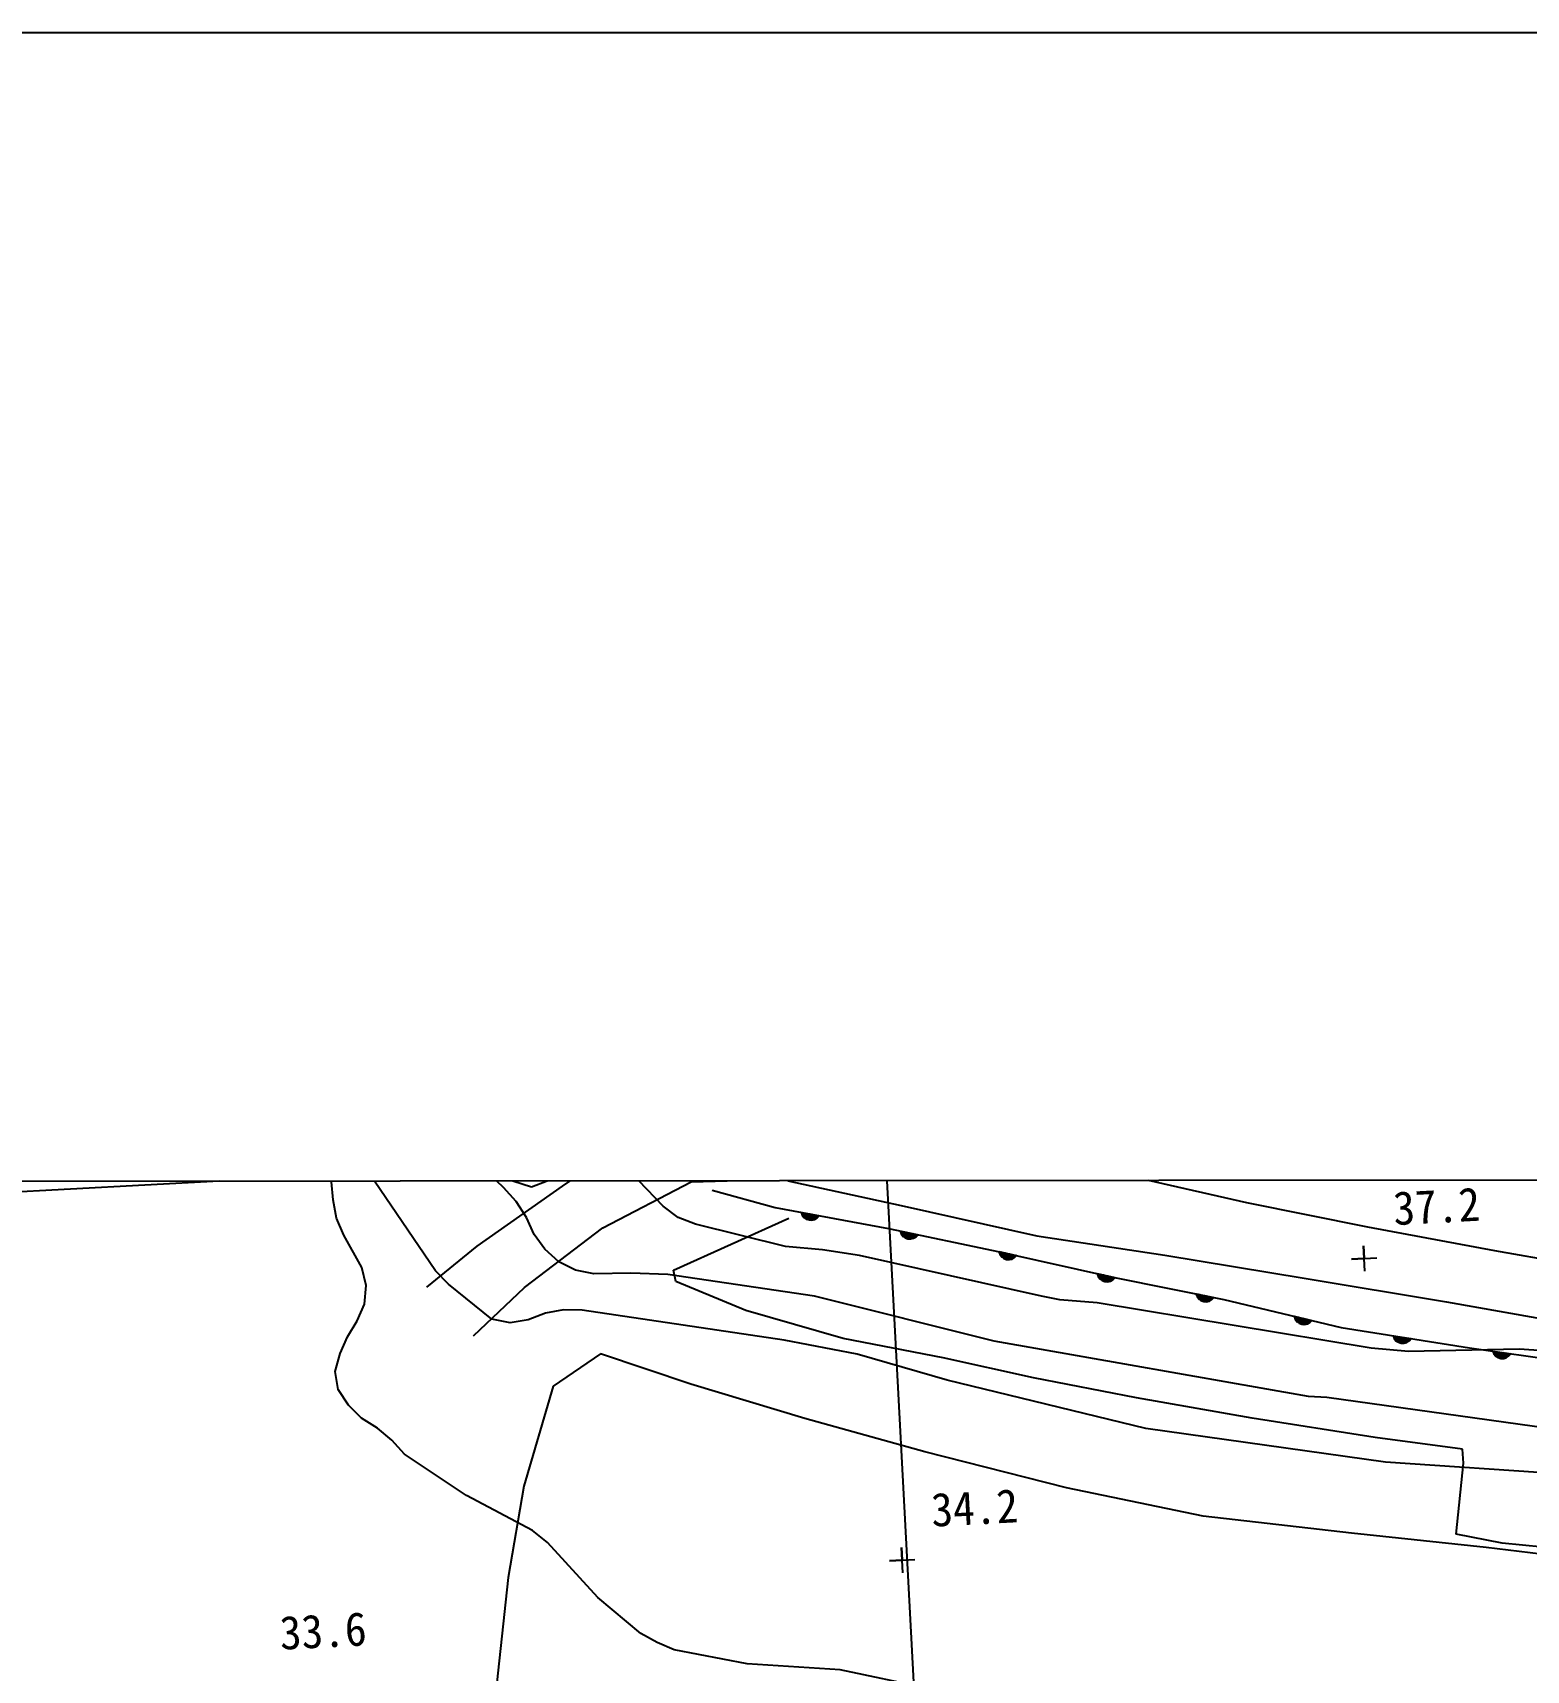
# Model space of a CAD drawing. Header units: millimetres. Extents: x 13158 to 13954, y 1103 to 1807.
# Drawn here: x 13513.9 to 13602.7, y 1521.5 to 1619.1 of the extents above; entities that cross this region are included whole.
import ezdxf
from ezdxf.xclip import XClip

# ---------------------------------------------------------------- set-up
doc = ezdxf.new("R2010")
doc.units = ezdxf.units.MM
doc.header["$LTSCALE"] = 10
doc.header["$MEASUREMENT"] = 0
doc.header["$XCLIPFRAME"] = 2
doc.layers.add('TX-PAPR', color=2, linetype='Continuous', plot=False)
doc.layers.add('TZ-BASE', color=253, linetype='Continuous')
doc.styles.get("Standard").update_dxf_attribs({"font": 'GulimChe.ttf'})

# ---------------------------------------------------------------- blocks, each defined once
blk = doc.blocks.new('JD-DGDHG')
at = {"layer": 'TZ-BASE'}
for p, q in [((319.221, 135.954), (337.8, -213.906)), ((532.889, 88.535), (-0.055, 60.233)), ((307.955, 78.295, 39.788), (303.128, 74.964, 39.788)), ((289.401, 75.229, 34), (289.572, 76.311, 34)), ((299.628, 74.886, 36), (297.988, 76.422, 36)), ((309.135, 73.765, 37), (306.81, 76.177, 37)), ((289.488, 74.139, 34), (289.401, 75.229, 34)), ((295.573, 69.919, 35), (291.834, 75.431, 35)), ((301.303, 74.904, 37.039), (299.21, 75.583, 37.039)), ((303.126, 75.623, 37.039), (301.303, 74.904, 37.039)), ((305.534, 72.488, 34.909), (310.795, 75.21, 34.909)), ((310.795, 75.21, 34.909), (316.127, 75.374, 34.909)), ((316.127, 75.374, 34.909), (323.304, 73.805, 34.909)), ((343.879, 73.975, 39.788), (336.96, 75.536, 39.788)), ((289.683, 73.062, 34), (289.488, 74.139, 34)), ((303.128, 74.964, 39.788), (298.037, 71.382, 39.788)), ((300.382, 74.055, 36), (299.628, 74.886, 36)), ((312.059, 74.73, 37.094), (315.805, 73.688, 37.094)), ((301.002, 73.099, 36), (300.382, 74.055, 36)), ((310.018, 73.095, 37), (309.135, 73.765, 37)), ((315.805, 73.688, 37.094), (322.543, 72.437, 37.094)), ((317.35, 73.401, 37.094), (318.412, 73.204, 37.094)), ((317.579, 73.05, 37.094), (317.357, 73.374, 37.094)), ((317.363, 73.354, 37.094), (317.415, 73.389, 37.094)), ((317.396, 73.268, 37.094), (317.54, 73.366, 37.094)), ((317.442, 73.19, 37.094), (317.665, 73.343, 37.094)), ((317.746, 72.966, 37.094), (317.461, 73.381, 37.094)), ((317.499, 73.12, 37.094), (317.79, 73.32, 37.094)), ((317.568, 73.058, 37.094), (317.915, 73.296, 37.094)), ((317.872, 72.941, 37.094), (317.587, 73.357, 37.094)), ((317.651, 73.006, 37.094), (318.04, 73.273, 37.094)), ((317.981, 72.942, 37.094), (317.712, 73.334, 37.094)), ((317.75, 72.965, 37.094), (318.166, 73.25, 37.094)), ((318.078, 72.96, 37.094), (317.837, 73.311, 37.094)), ((317.875, 72.941, 37.094), (318.291, 73.227, 37.094)), ((318.165, 72.992, 37.094), (317.962, 73.288, 37.094)), ((318.052, 72.953, 37.094), (318.408, 73.198, 37.094)), ((318.244, 73.035, 37.094), (318.087, 73.264, 37.094)), ((318.316, 73.091, 37.094), (318.212, 73.241, 37.094)), ((318.379, 73.158, 37.094), (318.337, 73.218, 37.094)), ((323.304, 73.805, 34.909), (331.386, 72.01, 34.909)), ((351.08, 72.519, 39.788), (343.879, 73.975, 39.788)), ((290.129, 72.05, 34), (289.683, 73.062, 34)), ((300.882, 68.919, 34.909), (305.534, 72.488, 34.909)), ((301.448, 72.087, 36), (301.002, 73.099, 36)), ((309.741, 69.96, 34.436), (316.611, 73.047, 34.436)), ((311.052, 72.7, 37), (310.018, 73.095, 37)), ((316.407, 71.365, 37), (311.052, 72.7, 37)), ((322.543, 72.437, 37.094), (329.148, 71.06, 37.094)), ((323.246, 72.29, 37.094), (324.304, 72.069, 37.094)), ((323.468, 71.934, 37.094), (323.252, 72.262, 37.094)), ((323.258, 72.242, 37.094), (323.311, 72.276, 37.094)), ((323.29, 72.155, 37.094), (323.435, 72.25, 37.094)), ((323.334, 72.076, 37.094), (323.56, 72.225, 37.094)), ((323.633, 71.846, 37.094), (323.357, 72.267, 37.094)), ((323.389, 72.005, 37.094), (323.684, 72.199, 37.094)), ((323.457, 71.942, 37.094), (323.809, 72.173, 37.094)), ((323.758, 71.818, 37.094), (323.482, 72.241, 37.094)), ((323.867, 71.817, 37.094), (323.606, 72.215, 37.094)), ((323.964, 71.833, 37.094), (323.731, 72.189, 37.094)), ((324.052, 71.863, 37.094), (323.855, 72.163, 37.094)), ((358.642, 71.104, 39.788), (351.08, 72.519, 39.788)), ((291.191, 70.119, 34), (290.129, 72.05, 34)), ((298.037, 71.382, 39.788), (295.051, 68.955, 39.788)), ((302.096, 71.208, 36), (301.448, 72.087, 36)), ((302.914, 70.458, 36), (302.096, 71.208, 36)), ((318.627, 71.176, 37), (316.407, 71.365, 37)), ((323.538, 71.888, 37.094), (323.934, 72.147, 37.094)), ((323.637, 71.845, 37.094), (324.058, 72.121, 37.094)), ((323.761, 71.818, 37.094), (324.183, 72.095, 37.094)), ((323.938, 71.827, 37.094), (324.3, 72.064, 37.094)), ((324.132, 71.905, 37.094), (323.98, 72.137, 37.094)), ((324.205, 71.958, 37.094), (324.105, 72.111, 37.094)), ((324.269, 72.024, 37.094), (324.229, 72.085, 37.094)), ((331.386, 72.01, 34.909), (338.993, 70.856, 34.909)), ((350.9, 69.904, 37.187), (350.82, 71.402, 37.187)), ((350.82, 71.402, 37.187), (350.86, 70.653, 37.187)), ((303.925, 69.95, 36), (302.914, 70.458, 36)), ((320.827, 70.839, 37), (318.627, 71.176, 37)), ((331.657, 68.402, 37), (320.827, 70.839, 37)), ((329.121, 71.066, 37.094), (330.175, 70.83, 37.094)), ((329.337, 70.707, 37.094), (329.126, 71.039, 37.094)), ((329.131, 71.018, 37.094), (329.185, 71.052, 37.094)), ((329.148, 71.06, 37.094), (335.991, 69.527, 37.094)), ((329.162, 70.931, 37.094), (329.309, 71.024, 37.094)), ((329.205, 70.852, 37.094), (329.433, 70.996, 37.094)), ((329.5, 70.617, 37.094), (329.231, 71.042, 37.094)), ((329.259, 70.78, 37.094), (329.557, 70.969, 37.094)), ((329.326, 70.715, 37.094), (329.681, 70.941, 37.094)), ((329.626, 70.587, 37.094), (329.355, 71.014, 37.094)), ((329.407, 70.66, 37.094), (329.806, 70.913, 37.094)), ((329.734, 70.584, 37.094), (329.479, 70.986, 37.094)), ((329.504, 70.615, 37.094), (329.93, 70.885, 37.094)), ((329.831, 70.599, 37.094), (329.604, 70.958, 37.094)), ((329.628, 70.587, 37.094), (330.054, 70.857, 37.094)), ((329.92, 70.627, 37.094), (329.728, 70.93, 37.094)), ((329.805, 70.593, 37.094), (330.17, 70.825, 37.094)), ((330.001, 70.668, 37.094), (329.852, 70.903, 37.094)), ((330.074, 70.721, 37.094), (329.976, 70.875, 37.094)), ((330.139, 70.785, 37.094), (330.1, 70.847, 37.094)), ((338.993, 70.856, 34.909), (347.282, 69.486, 34.909)), ((350.111, 70.613, 37.187), (351.609, 70.693, 37.187)), ((350.86, 70.653, 37.187), (350.111, 70.613, 37.187)), ((365.709, 69.853, 39.788), (358.642, 71.104, 39.788)), ((291.458, 69.049, 34), (291.191, 70.119, 34)), ((296.359, 69.128, 35), (295.573, 69.919, 35)), ((305.011, 69.743, 36), (303.925, 69.95, 36)), ((307.206, 69.772, 36), (305.011, 69.743, 36)), ((309.414, 69.693, 36), (307.206, 69.772, 36)), ((318.134, 68.409, 36), (309.414, 69.693, 36)), ((309.891, 69.28, 34.436), (309.741, 69.96, 34.436)), ((314.045, 67.552, 34.436), (309.891, 69.28, 34.436)), ((334.976, 69.754, 37.094), (336.029, 69.518, 37.094)), ((335.191, 69.395, 37.094), (334.981, 69.726, 37.094)), ((334.986, 69.706, 37.094), (335.039, 69.74, 37.094)), ((335.017, 69.619, 37.094), (335.164, 69.712, 37.094)), ((335.06, 69.539, 37.094), (335.288, 69.684, 37.094)), ((335.355, 69.305, 37.094), (335.086, 69.729, 37.094)), ((335.114, 69.467, 37.094), (335.412, 69.656, 37.094)), ((335.181, 69.403, 37.094), (335.536, 69.628, 37.094)), ((335.48, 69.275, 37.094), (335.21, 69.702, 37.094)), ((335.261, 69.348, 37.094), (335.66, 69.601, 37.094)), ((335.589, 69.272, 37.094), (335.334, 69.674, 37.094)), ((335.359, 69.303, 37.094), (335.785, 69.573, 37.094)), ((335.686, 69.286, 37.094), (335.458, 69.646, 37.094)), ((335.483, 69.275, 37.094), (335.909, 69.545, 37.094)), ((335.775, 69.315, 37.094), (335.583, 69.618, 37.094)), ((335.66, 69.281, 37.094), (336.025, 69.512, 37.094)), ((335.855, 69.356, 37.094), (335.707, 69.59, 37.094)), ((335.929, 69.408, 37.094), (335.831, 69.562, 37.094)), ((335.994, 69.473, 37.094), (335.955, 69.535, 37.094)), ((335.991, 69.527, 37.094), (342.517, 68.214, 37.094)), ((347.282, 69.486, 34.909), (355.761, 68.066, 34.909)), ((291.363, 67.939, 34), (291.458, 69.049, 34)), ((298.942, 67.04, 35), (296.359, 69.128, 35)), ((297.836, 66.045, 34.909), (300.882, 68.919, 34.909)), ((328.845, 65.738, 36), (318.134, 68.409, 36)), ((332.743, 68.196, 37), (331.657, 68.402, 37)), ((340.853, 68.549, 37.094), (341.911, 68.336, 37.094)), ((341.076, 68.194, 37.094), (340.859, 68.521, 37.094)), ((340.864, 68.501, 37.094), (340.917, 68.536, 37.094)), ((340.897, 68.414, 37.094), (341.042, 68.511, 37.094)), ((340.941, 68.336, 37.094), (341.166, 68.485, 37.094)), ((341.242, 68.108, 37.094), (340.963, 68.526, 37.094)), ((340.997, 68.265, 37.094), (341.291, 68.46, 37.094)), ((341.066, 68.202, 37.094), (341.416, 68.435, 37.094)), ((341.368, 68.081, 37.094), (341.088, 68.501, 37.094)), ((341.147, 68.149, 37.094), (341.541, 68.41, 37.094)), ((341.477, 68.08, 37.094), (341.213, 68.476, 37.094)), ((341.246, 68.106, 37.094), (341.666, 68.385, 37.094)), ((341.574, 68.096, 37.094), (341.338, 68.451, 37.094)), ((341.37, 68.08, 37.094), (341.79, 68.36, 37.094)), ((341.661, 68.127, 37.094), (341.463, 68.426, 37.094)), ((341.547, 68.09, 37.094), (341.907, 68.33, 37.094)), ((341.741, 68.169, 37.094), (341.587, 68.401, 37.094)), ((341.813, 68.224, 37.094), (341.712, 68.376, 37.094)), ((341.877, 68.29, 37.094), (341.837, 68.351, 37.094)), ((290.928, 66.937, 34), (291.363, 67.939, 34)), ((302.125, 67.4, 35), (301.108, 66.992, 35)), ((303.202, 67.595, 35), (302.125, 67.4, 35)), ((304.304, 67.574, 35), (303.202, 67.595, 35)), ((316.343, 65.788, 35), (304.304, 67.574, 35)), ((319.839, 65.9, 34.436), (314.045, 67.552, 34.436)), ((334.963, 68.008, 37), (332.743, 68.196, 37)), ((351.282, 65.314, 37), (334.963, 68.008, 37)), ((342.517, 68.214, 37.094), (349.484, 66.548, 37.094)), ((355.761, 68.066, 34.909), (363.091, 66.771, 34.909)), ((290.339, 65.991, 34), (290.928, 66.937, 34)), ((300.027, 66.833, 35), (298.942, 67.04, 35)), ((301.108, 66.992, 35), (300.027, 66.833, 35)), ((346.702, 67.214, 37.094), (347.752, 66.963, 37.094)), ((346.913, 66.851, 37.094), (346.707, 67.186, 37.094)), ((346.712, 67.165, 37.094), (346.766, 67.198, 37.094)), ((346.741, 67.078, 37.094), (346.889, 67.169, 37.094)), ((346.783, 66.998, 37.094), (347.013, 67.139, 37.094)), ((347.075, 66.759, 37.094), (346.812, 67.187, 37.094)), ((346.836, 66.925, 37.094), (347.137, 67.11, 37.094)), ((346.902, 66.86, 37.094), (347.261, 67.08, 37.094)), ((347.2, 66.727, 37.094), (346.936, 67.158, 37.094)), ((346.982, 66.803, 37.094), (347.385, 67.05, 37.094)), ((347.308, 66.723, 37.094), (347.059, 67.128, 37.094)), ((347.079, 66.757, 37.094), (347.508, 67.021, 37.094)), ((347.406, 66.736, 37.094), (347.183, 67.099, 37.094)), ((347.202, 66.727, 37.094), (347.632, 66.991, 37.094)), ((347.495, 66.763, 37.094), (347.307, 67.069, 37.094)), ((347.38, 66.731, 37.094), (347.748, 66.957, 37.094)), ((347.576, 66.803, 37.094), (347.431, 67.039, 37.094)), ((347.65, 66.854, 37.094), (347.554, 67.01, 37.094)), ((347.716, 66.918, 37.094), (347.678, 66.98, 37.094)), ((349.484, 66.548, 37.094), (357.134, 65.327, 37.094)), ((289.903, 64.988, 34), (290.339, 65.991, 34)), ((320.688, 64.961, 35), (316.343, 65.788, 35)), ((325.796, 64.743, 34.436), (319.839, 65.9, 34.436)), ((347.541, 62.434, 36), (328.845, 65.738, 36)), ((352.584, 66.053, 37.094), (353.65, 65.883, 37.094)), ((352.821, 65.708, 37.094), (352.591, 66.026, 37.094)), ((352.597, 66.006, 37.094), (352.648, 66.043, 37.094)), ((352.633, 65.921, 37.094), (352.774, 66.023, 37.094)), ((352.681, 65.844, 37.094), (352.9, 66.003, 37.094)), ((352.99, 65.628, 37.094), (352.695, 66.035, 37.094)), ((352.74, 65.775, 37.094), (353.025, 65.982, 37.094)), ((352.81, 65.715, 37.094), (353.151, 65.962, 37.094)), ((353.117, 65.606, 37.094), (352.821, 66.015, 37.094)), ((352.894, 65.665, 37.094), (353.277, 65.942, 37.094)), ((353.226, 65.61, 37.094), (352.946, 65.995, 37.094)), ((352.994, 65.627, 37.094), (353.402, 65.922, 37.094)), ((353.322, 65.63, 37.094), (353.072, 65.975, 37.094)), ((353.119, 65.606, 37.094), (353.528, 65.902, 37.094)), ((353.409, 65.664, 37.094), (353.198, 65.955, 37.094)), ((353.296, 65.623, 37.094), (353.646, 65.877, 37.094)), ((353.486, 65.71, 37.094), (353.324, 65.935, 37.094)), ((353.556, 65.767, 37.094), (353.449, 65.915, 37.094)), ((353.618, 65.836, 37.094), (353.575, 65.895, 37.094)), ((289.619, 63.931, 34), (289.903, 64.988, 34)), ((305.404, 64.987, 33.252), (302.581, 63.055, 33.252)), ((310.775, 63.178, 33.252), (305.404, 64.987, 33.252)), ((326.031, 63.404, 35), (320.688, 64.961, 35)), ((331.171, 63.557, 34.436), (325.796, 64.743, 34.436)), ((353.502, 65.126, 37), (351.282, 65.314, 37)), ((360.085, 65.249, 37), (353.502, 65.126, 37)), ((357.134, 65.327, 37.094), (364.21, 64.333, 37.094)), ((358.513, 65.133, 37.094), (359.582, 64.983, 37.094)), ((358.757, 64.792, 37.094), (358.52, 65.106, 37.094)), ((358.527, 65.086, 37.094), (358.578, 65.124, 37.094)), ((358.565, 65.002, 37.094), (358.704, 65.106, 37.094)), ((358.614, 64.926, 37.094), (358.83, 65.089, 37.094)), ((358.927, 64.716, 37.094), (358.624, 65.118, 37.094)), ((358.674, 64.859, 37.094), (358.956, 65.071, 37.094)), ((358.746, 64.8, 37.094), (359.082, 65.053, 37.094)), ((359.055, 64.696, 37.094), (358.751, 65.1, 37.094)), ((358.83, 64.751, 37.094), (359.208, 65.036, 37.094)), ((359.163, 64.702, 37.094), (358.877, 65.082, 37.094)), ((358.932, 64.715, 37.094), (359.334, 65.018, 37.094)), ((359.259, 64.724, 37.094), (359.003, 65.064, 37.094)), ((359.057, 64.696, 37.094), (359.46, 65, 37.094)), ((359.345, 64.76, 37.094), (359.129, 65.047, 37.094)), ((359.233, 64.717, 37.094), (359.578, 64.977, 37.094)), ((359.422, 64.807, 37.094), (359.255, 65.029, 37.094)), ((359.491, 64.866, 37.094), (359.381, 65.011, 37.094)), ((359.551, 64.935, 37.094), (359.507, 64.994, 37.094)), ((364.516, 64.945, 37), (360.085, 65.249, 37)), ((289.779, 62.85, 34), (289.619, 63.931, 34)), ((337.863, 60.531, 35), (326.031, 63.404, 35)), ((337.318, 62.348, 34.436), (331.171, 63.557, 34.436)), ((290.396, 61.93, 34), (289.779, 62.85, 34)), ((302.581, 63.055, 33.252), (300.837, 57.104, 33.252)), ((317.568, 61.126, 33.252), (310.775, 63.178, 33.252)), ((348.647, 62.377, 36), (347.541, 62.434, 36)), ((291.182, 61.14, 34), (290.396, 61.93, 34)), ((344.197, 61.149, 34.436), (337.318, 62.348, 34.436)), ((375.009, 58.696, 36), (348.647, 62.377, 36)), ((292.128, 60.55, 34), (291.182, 61.14, 34)), ((292.978, 59.84, 34), (292.128, 60.55, 34)), ((324.717, 59.151, 33.252), (317.568, 61.126, 33.252)), ((352.125, 58.52, 35), (337.863, 60.531, 35)), ((351.509, 59.998, 34.436), (344.197, 61.149, 34.436)), ((293.732, 59.01, 34), (292.978, 59.84, 34)), ((356.718, 59.306, 34.436), (351.509, 59.998, 34.436)), ((297.421, 56.533, 34), (293.732, 59.01, 34)), ((333.134, 56.991, 33.252), (324.717, 59.151, 33.252)), ((370.959, 57.247, 35), (352.125, 58.52, 35)), ((356.776, 58.47, 34.436), (356.718, 59.306, 34.436)), ((356.339, 54.243, 34.436), (356.776, 58.47, 34.436)), ((300.837, 57.104, 33.252), (299.916, 51.65, 33.252)), ((341.276, 55.312, 33.252), (333.134, 56.991, 33.252)), ((301.358, 54.451, 34), (297.421, 56.533, 34)), ((350.112, 54.298, 33.252), (341.276, 55.312, 33.252)), ((302.244, 53.745, 34), (301.358, 54.451, 34)), ((305.255, 50.459, 34), (302.244, 53.745, 34)), ((358.124, 53.447, 33.252), (350.112, 54.298, 33.252)), ((359.074, 53.711, 34.436), (356.339, 54.243, 34.436)), ((363.857, 53.226, 34.436), (359.074, 53.711, 34.436)), ((322.612, 52.654, 34.183), (324.11, 52.734, 34.183)), ((323.361, 52.694, 34.183), (322.612, 52.654, 34.183)), ((323.401, 51.945, 34.183), (323.321, 53.443, 34.183)), ((323.321, 53.443, 34.183), (323.361, 52.694, 34.183)), ((366.261, 52.464, 33.252), (358.124, 53.447, 33.252)), ((299.916, 51.65, 33.252), (298.786, 41.261, 33.252)), ((307.805, 48.329, 34), (305.255, 50.459, 34)), ((308.783, 47.78, 34), (307.805, 48.329, 34)), ((309.785, 47.345, 34), (308.783, 47.78, 34)), ((314.13, 46.518, 34), (309.785, 47.345, 34)), ((319.667, 46.156, 34), (314.13, 46.518, 34)), ((337.01, 42.516, 34), (319.667, 46.156, 34))]:
    blk.add_line(p, q, dxfattribs=at)
for centre, start, end in [((317.922, 73.524, 37.094), 192.09467, 326.85494), ((323.821, 72.4, 37.094), 190.84567, 325.60594), ((329.697, 71.168, 37.094), 189.99167, 324.75194), ((335.552, 69.856, 37.094), 189.99167, 324.75194), ((341.426, 68.663, 37.094), 191.24467, 326.00494), ((347.279, 67.307, 37.094), 189.17667, 323.93694), ((353.152, 66.19, 37.094), 193.54667, 328.30694), ((359.079, 65.281, 37.094), 194.62367, 329.38394)]:
    blk.add_arc(centre, 0.585, start, end, dxfattribs=at)
for s, p in [('37.2', (352.644, 72.636, 32.887)), ('34.2', (325.143, 54.678, 32.887)), ('33.6', (286.361, 47.35, 32.887))]:
    blk.add_text(s, height=2, rotation=3.03981, dxfattribs=at).set_placement(p)

msp = doc.modelspace()

# ---------------------------------------------------------------- linework, layer by layer
at = {"layer": 'TX-PAPR'}
msp.add_lwpolyline([(13157.889, 1103.051), (13953.889, 1103.051), (13953.889, 1619.051), (13157.889, 1619.051)], close=True, dxfattribs=at)
msp.add_lwpolyline([(13242.173, 1550.407), (13242.305, 1400.407), (13942.305, 1401.024), (13942.173, 1551.024), (13242.173, 1550.407)], dxfattribs=at)

# ---------------------------------------------------------------- block references
at = {"layer": 'TZ-BASE'}
ref = msp.add_blockref('JD-DGDHG', (13242.241, 1475.407), dxfattribs=at)
XClip(ref).set_block_clipping_path([(-0.0683160481, 74.9999689185), (0.0639064394, -74.9999728055), (700.0636344835, -74.3829345312), (699.9314119962, 75.6170071928)])

doc.saveas('drawing.dxf')
